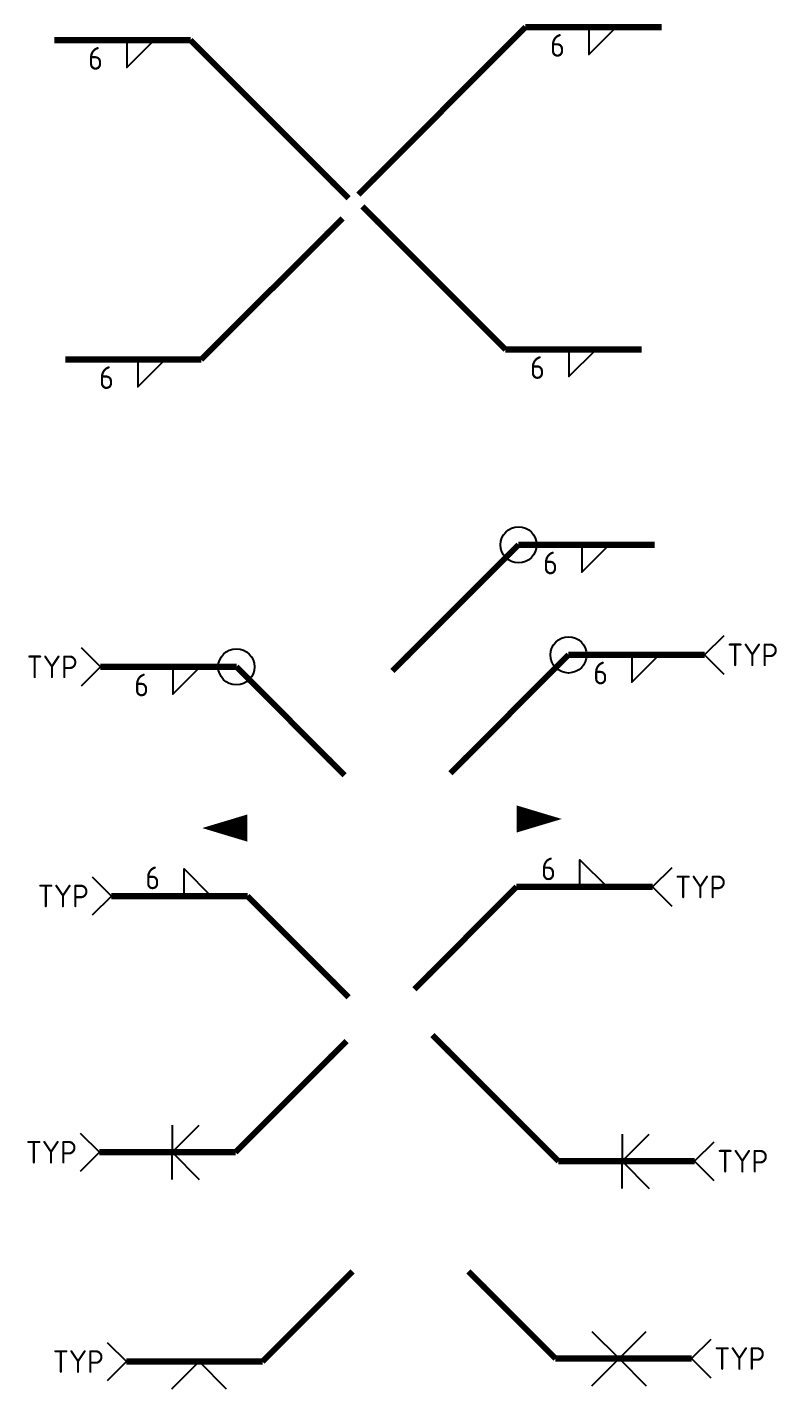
# Model space of a CAD drawing. Extents: x -408 to 1508121, y -29672 to 868845.
# Drawn here: x 1317011.4 to 1317094.1, y 204141.9 to 204292.1 of the extents above; entities that cross this region are included whole.
import ezdxf
from ezdxf.enums import TextEntityAlignment as Align

# ---------------------------------------------------------------- set-up
doc = ezdxf.new("R2010")
doc.units = 0
doc.header["$MEASUREMENT"] = 0
doc.layers.add('Text 2.5', color=2, linetype='Continuous')
doc.styles.add('ISOCP', font='isocp.shx')
doc.styles.get("Standard").update_dxf_attribs({"font": 'isocp.shx'})
doc.dimstyles.get("Standard").update_dxf_attribs({"dimtxt": 0.18, "dimasz": 0.18, "dimexe": 0.18, "dimexo": 0.0625, "dimgap": 0.09, "dimtad": 0, "dimtih": 1, "dimtoh": 1, "dimdec": 4, "dimzin": 0, "dimdsep": 46, "dimtxsty": 'Standard', "dimcen": 0.09, "dimadec": 0, "dimazin": 0, "dimtfac": 1, "dimtdec": 4, "dimtofl": 0, "dimtmove": 0, "dimatfit": 3, "dimfxl": 1, "dimtolj": 1, "dimtzin": 0, "dimarcsym": 0})

msp = doc.modelspace()

# ---------------------------------------------------------------- linework, layer by layer
at = {"layer": 'Text 2.5', "color": 4, "linetype": 'Continuous'}
for points in [[(1317073.38, 204292.12), (1317073.38, 204289.12), (1317076.38, 204292.12)], [(1317022.4, 204290.69), (1317022.4, 204287.69), (1317025.4, 204290.69)], [(1317071.18, 204256.58), (1317071.18, 204253.58), (1317074.18, 204256.58)], [(1317023.61, 204255.47), (1317023.61, 204252.47), (1317026.61, 204255.47)], [(1317072.62, 204235.03), (1317072.62, 204232.03), (1317075.62, 204235.03)], [(1317088.26, 204225.01), (1317086.14, 204222.89), (1317088.26, 204220.77)], [(1317017.36, 204223.69), (1317019.48, 204221.57), (1317017.36, 204219.44)], [(1317078.14, 204222.89), (1317078.14, 204219.89), (1317081.14, 204222.89)], [(1317027.48, 204221.57), (1317027.48, 204218.57), (1317030.48, 204221.57)], [(1317072.4, 204197.29), (1317072.4, 204200.29), (1317075.4, 204197.29)], [(1317082.52, 204199.41), (1317080.4, 204197.29), (1317082.52, 204195.16)], [(1317018.58, 204198.41), (1317020.7, 204196.29), (1317018.58, 204194.17)], [(1317028.7, 204196.29), (1317028.7, 204199.29), (1317031.7, 204196.29)], [(1317027.38, 204171.03), (1317027.38, 204168.03), (1317030.38, 204171.03)], [(1317017.25, 204170.15), (1317019.38, 204168.03), (1317017.25, 204165.91)], [(1317077.04, 204170.04), (1317077.04, 204167.04), (1317080.04, 204170.04)], [(1317027.38, 204165.03), (1317027.38, 204168.03), (1317030.38, 204165.03)], [(1317087.16, 204169.16), (1317085.04, 204167.04), (1317087.16, 204164.92)], [(1317077.04, 204164.04), (1317077.04, 204167.04), (1317080.04, 204164.04)], [(1317073.71, 204148.27), (1317076.71, 204145.27), (1317079.71, 204148.27)], [(1317020.23, 204147.06), (1317022.36, 204144.94), (1317020.23, 204142.82)], [(1317086.83, 204147.39), (1317084.71, 204145.27), (1317086.83, 204143.15)], [(1317073.71, 204142.27), (1317076.71, 204145.27), (1317079.71, 204142.27)], [(1317027.36, 204141.94), (1317030.36, 204144.94), (1317033.36, 204141.94)]]:
    msp.add_lwpolyline(points, dxfattribs=at)
at = {"layer": 'Text 2.5', "color": 2, "linetype": 'Continuous'}
for points in [[(1317065.4, 204197.29, 0, 0, 0), (1317065.4, 204204.79, 3, 0, 0), (1317070.4, 204204.79, 0, 0, 0)], [(1317035.7, 204196.29, 0, 0, 0), (1317035.7, 204203.79, 3, 0, 0), (1317030.7, 204203.79, 0, 0, 0)]]:
    msp.add_lwpolyline(points, format="xyseb", dxfattribs=at)
at = {"layer": 'Text 2.5', "color": 4, "linetype": 'Continuous'}
for centre in [(1317065.62, 204235.03), (1317071.14, 204222.89), (1317034.48, 204221.57)]:
    msp.add_circle(centre, 2, dxfattribs=at)

# ---------------------------------------------------------------- texts
at = {"layer": 'Text 2.5', "color": 3, "linetype": 'Continuous', "style": 'ISOCP'}
for p in [(1317069.92, 204290.12), (1317018.94, 204288.69), (1317067.71, 204254.58), (1317020.15, 204253.47), (1317069.15, 204233.03), (1317074.68, 204220.89), (1317024.02, 204219.57), (1317025.24, 204198.29), (1317068.93, 204199.29)]:
    msp.add_text('6', height=2.5, dxfattribs=at).set_placement(p, align=Align.MIDDLE)
for p in [(1317088.64, 204222.89), (1317082.9, 204197.29), (1317087.54, 204167.04), (1317087.21, 204145.27)]:
    msp.add_text('TYP', height=2.5, dxfattribs=at).set_placement(p, align=Align.MIDDLE_LEFT)
for p in [(1317016.98, 204221.57), (1317018.2, 204196.29), (1317016.88, 204168.03), (1317019.86, 204144.94)]:
    msp.add_text('TYP', height=2.5, dxfattribs=at).set_placement(p, align=Align.MIDDLE_RIGHT)

# ---------------------------------------------------------------- leaders
at = {"layer": 'Text 2.5', "color": 2, "linetype": 'Continuous'}
for points in [[(1317047.95, 204273.69), (1317066.38, 204292.12), (1317081.38, 204292.12)], [(1317046.84, 204273.25), (1317029.4, 204290.69), (1317014.4, 204290.69)], [(1317048.39, 204272.36), (1317064.18, 204256.58), (1317079.18, 204256.58)], [(1317046.18, 204271.04), (1317030.61, 204255.47), (1317015.61, 204255.47)], [(1317051.71, 204221.12), (1317065.62, 204235.03), (1317080.62, 204235.03)], [(1317058.11, 204209.86), (1317071.14, 204222.89), (1317086.14, 204222.89)], [(1317046.41, 204209.64), (1317034.48, 204221.57), (1317019.48, 204221.57)], [(1317046.85, 204185.14), (1317035.7, 204196.29), (1317020.7, 204196.29)], [(1317054.14, 204186.03), (1317065.4, 204197.29), (1317080.4, 204197.29)], [(1317046.63, 204180.29), (1317034.38, 204168.03), (1317019.38, 204168.03)], [(1317056.13, 204180.95), (1317070.04, 204167.04), (1317085.04, 204167.04)], [(1317047.29, 204154.88), (1317037.36, 204144.94), (1317022.36, 204144.94)], [(1317060.1, 204154.88), (1317069.71, 204145.27), (1317084.71, 204145.27)]]:
    msp.add_leader(points, dimstyle='Standard', override={"dimtxt": 2.5, "dimasz": 2.5, "dimexe": 1, "dimexo": 1, "dimgap": 0.625, "dimtad": 1, "dimtih": 0, "dimtoh": 0, "dimdec": 0, "dimpost": ' ', "dimtxsty": 'ISOCP', "dimcen": 2, "dimclrd": 7, "dimclre": 7, "dimclrt": 3, "dimadec": 1, "dimtdec": 0, "dimtofl": 1, "dimtzin": 4, "dimlwd": 65535, "dimlwe": 65535}, dxfattribs=at)

doc.saveas('drawing.dxf')
